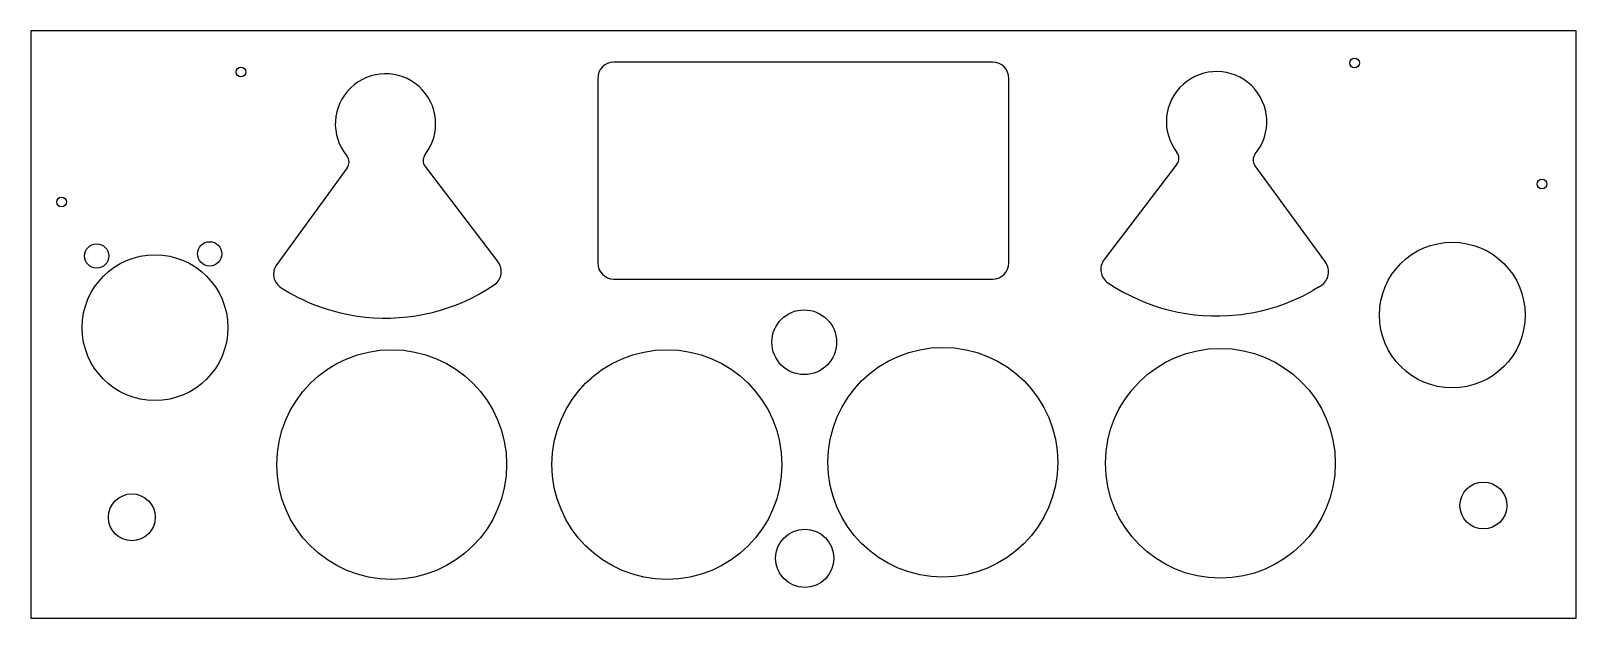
# Model space of a CAD drawing. Header units: inches. Extents: x -1 to 22.9, y 0.7 to 9.8.
import ezdxf

# ---------------------------------------------------------------- set-up
doc = ezdxf.new("R2010")
doc.units = ezdxf.units.IN
doc.header["$MEASUREMENT"] = 0
doc.layers.get('0').update_dxf_attribs({"lineweight": 25})
doc.layers.add('Instruments', color=7, linetype='Continuous', lineweight=25)

msp = doc.modelspace()

# ---------------------------------------------------------------- linework, layer by layer
for p, q in [((22.899, 9.765), (-0.961, 9.765)), ((-0.961, 9.765), (-0.961, 0.695)), ((22.899, 0.695), (22.899, 9.765)), ((-0.961, 0.695), (22.899, 0.695))]:
    msp.add_line(p, q)
at = {"layer": 'Instruments'}
for p, q in [((13.891, 9.282), (8.041, 9.282)), ((7.791, 9.032), (7.791, 6.182)), ((14.141, 6.182), (14.141, 9.032)), ((3.922, 7.65), (2.834, 6.156)), ((5.127, 7.671), (6.251, 6.2)), ((16.735, 7.704), (15.612, 6.233)), ((17.94, 7.683), (19.029, 6.189)), ((2.931, 5.78), (3.031, 5.72)), ((8.041, 5.932), (13.891, 5.932)), ((18.931, 5.812), (18.832, 5.753))]:
    msp.add_line(p, q, dxfattribs=at)
for centre, radius in [((19.478, 9.27), 0.075), ((2.282, 9.129), 0.075), ((22.371, 7.4), 0.075), ((-0.488, 7.123), 0.075), ((0.054, 6.288), 0.188), ((1.8, 6.321), 0.188), ((20.987, 5.376), 1.125), ((0.955, 5.181), 1.125), ((10.98, 4.956), 0.5), ((4.61, 3.066), 1.775), ((8.86, 3.066), 1.775), ((13.121, 3.102), 1.775), ((17.406, 3.086), 1.775), ((21.468, 2.434), 0.362), ((0.598, 2.252), 0.362), ((10.988, 1.618), 0.45)]:
    msp.add_circle(centre, radius, dxfattribs=at)
for centre, radius, start, end in [((4.514, 8.328), 0.775, 322.2912, 219.5651), ((8.041, 9.032), 0.25, 90, 180), ((13.891, 9.032), 0.25, 0, 90), ((17.348, 8.361), 0.775, 320.4349, 217.7088), ((16.616, 7.795), 0.15, 322.6249, 37.7088), ((3.801, 7.739), 0.15, 323.9179, 39.5651), ((5.246, 7.762), 0.15, 142.2912, 217.3751), ((18.061, 7.771), 0.15, 140.4349, 216.0821), ((15.81, 6.081), 0.25, 142.6249, 236), ((3.036, 6.009), 0.25, 143.9179, 237.4767), ((6.052, 6.048), 0.25, 304, 37.3751), ((8.041, 6.182), 0.25, 180, 270), ((13.891, 6.182), 0.25, 270, 0), ((18.827, 6.042), 0.25, 302.5233, 36.0821), ((4.514, 8.328), 3, 237.4767, 238.1511), ((4.514, 8.328), 3, 263.9867, 304), ((17.348, 8.361), 3, 236, 276.0133), ((17.348, 8.361), 3, 276.0133, 299.6372), ((17.348, 8.361), 3, 301.8489, 302.5233), ((4.514, 8.328), 3, 240.3628, 263.9867)]:
    msp.add_arc(centre, radius, start, end, dxfattribs=at)

doc.saveas('drawing.dxf')
